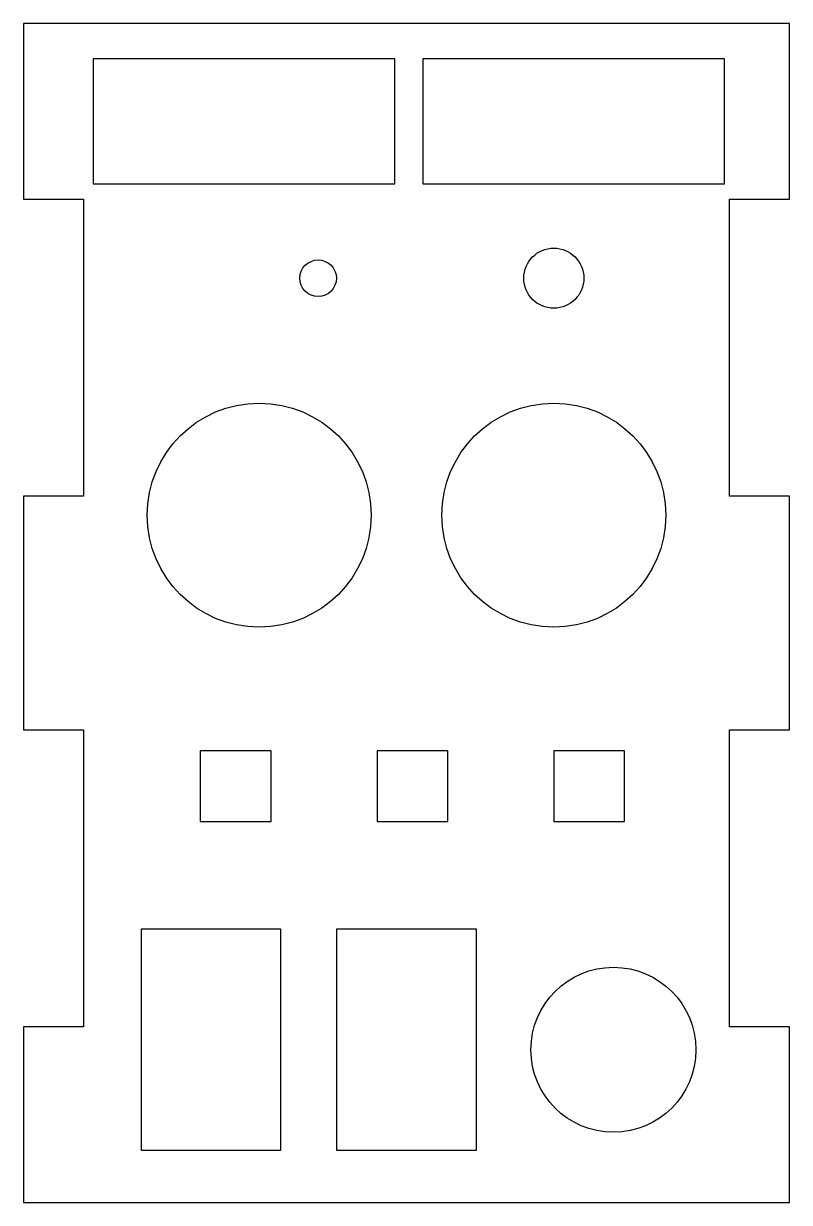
# Model space of a CAD drawing. Header units: millimetres. Extents: x -65 to 0, y -100 to 0.
import ezdxf

# ---------------------------------------------------------------- set-up
doc = ezdxf.new("R2010")
doc.units = ezdxf.units.MM

msp = doc.modelspace()

# ---------------------------------------------------------------- linework, layer by layer
at = {"color": 7, "linetype": 'Continuous', "lineweight": 25}
for p, q in [((-65, 0), (-65, -14.9)), ((0, 0), (-65, 0)), ((0, -14.9), (0, 0)), ((-59.1, -3), (-59.1, -13.6)), ((-33.5, -3), (-59.1, -3)), ((-33.5, -13.6), (-33.5, -3)), ((-31.1, -3), (-31.1, -13.6)), ((-5.5, -3), (-31.1, -3)), ((-5.5, -13.6), (-5.5, -3)), ((-59.1, -13.6), (-33.5, -13.6)), ((-31.1, -13.6), (-5.5, -13.6)), ((-65, -14.9), (-59.9, -14.9)), ((-59.9, -14.9), (-59.9, -40.1)), ((-5.1, -14.9), (0, -14.9)), ((-5.1, -40.1), (-5.1, -14.9)), ((-65, -40.1), (-65, -59.9)), ((-59.9, -40.1), (-65, -40.1)), ((0, -40.1), (-5.1, -40.1)), ((0, -59.9), (0, -40.1)), ((-65, -59.9), (-59.9, -59.9)), ((-59.9, -59.9), (-59.9, -85.1)), ((-5.1, -59.9), (0, -59.9)), ((-5.1, -85.1), (-5.1, -59.9)), ((-50, -61.7), (-50, -67.7)), ((-44, -61.7), (-50, -61.7)), ((-44, -67.7), (-44, -61.7)), ((-29, -61.7), (-35, -61.7)), ((-35, -61.7), (-35, -67.7)), ((-29, -67.7), (-29, -61.7)), ((-14, -61.7), (-20, -61.7)), ((-20, -61.7), (-20, -67.7)), ((-14, -67.7), (-14, -61.7)), ((-50, -67.7), (-44, -67.7)), ((-35, -67.7), (-29, -67.7)), ((-20, -67.7), (-14, -67.7)), ((-55, -76.8), (-43.2, -76.8)), ((-55, -95.6), (-55, -76.8)), ((-43.2, -76.8), (-43.2, -95.6)), ((-38.4, -76.8), (-26.6, -76.8)), ((-38.4, -95.6), (-38.4, -76.8)), ((-26.6, -76.8), (-26.6, -95.6)), ((-65, -85.1), (-65, -100)), ((-59.9, -85.1), (-65, -85.1)), ((0, -85.1), (-5.1, -85.1)), ((0, -100), (0, -85.1)), ((-43.2, -95.6), (-55, -95.6)), ((-26.6, -95.6), (-38.4, -95.6)), ((-65, -100), (0, -100))]:
    msp.add_line(p, q, dxfattribs=at)
for centre, radius in [((-20, -21.6), 2.55), ((-40, -21.6), 1.55), ((-45, -41.7), 9.5), ((-20, -41.7), 9.5), ((-14.94, -87.05), 7)]:
    msp.add_circle(centre, radius, dxfattribs=at)

doc.saveas('drawing.dxf')
